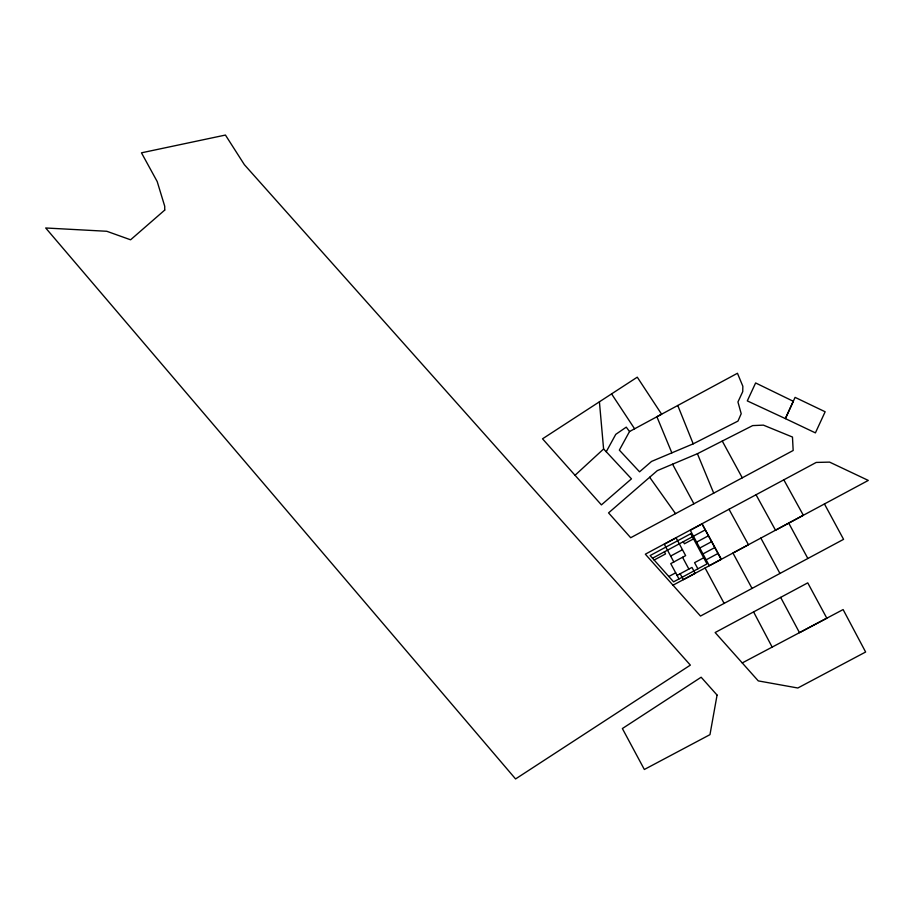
<?xml version="1.0" encoding="UTF-8"?>
<svg xmlns="http://www.w3.org/2000/svg" width="914" height="914" viewBox="0 0 914 914"><rect width="100%" height="100%" fill="white"/><g stroke="black" fill="none" stroke-linecap="round" stroke-linejoin="round"><path stroke-width="1.37" d="M629.506 431.545L661.61 414.213L637.275 377.174L542.528 438.811L601.412 504.894L631.471 478.845L606.245 451.745L615.762 434.356L626.261 427.146L629.506 431.545L619.349 450.111L639.56 471.818L651.556 461.421L693.2 443.838L737.975 421.091L741.208 413.722L737.941 401.966L742.739 391.626L742.842 386.256L737.461 373.266L656.892 416.75L671.847 452.853M575.032 475.28L603.594 448.991L599.413 401.806M693.897 503.785L630.683 537.729L608.553 512.891L657.292 470.641L697.405 453.71L752.679 425.593L763.396 425.136L792.472 437.041L793.169 450.488L693.897 503.785L672.567 464.186M752.039 588.41L732.959 553.039L868.3 480.421L829.604 462.118L816.213 462.438L645.341 554.181L700.49 616.059L843.565 539.34L824.439 503.945M652.516 558.214L692.435 536.781M693.463 536.21L705.265 529.88M654.15 560.042L665.541 553.918L664.409 551.827M693.555 538.883L684.426 543.784L683.306 541.682M670.659 556.055L682.461 549.725M696.628 542.116L708.43 535.775M699.793 548.012L711.606 541.682M702.969 553.918L714.771 547.577M668.808 576.494L675.686 572.804M703.7 557.769L694.571 562.67L697.873 568.816M677.08 575.42L691.967 567.423L695.143 573.329L683.341 579.659L680.165 573.764M706.134 559.825L717.936 553.484M780.659 597.379L799.487 632.671L843.108 609.569L865.627 652.013L797.831 688.002L758.277 680.896L715.136 632.534L807.748 582.858L826.827 618.195L742.248 662.924M672.99 585.211L748.452 544.733L729.006 509.258M603.594 448.991L606.245 451.745M649.66 477.257L675.537 513.645M611.58 393.9L634.602 428.792M783.824 479.827L803.337 515.256L775.506 530.2L756.027 494.748M701.986 523.768L721.386 559.242M722.266 441.062L742.282 477.816M788.725 523.105L807.85 558.477M760.848 538.072L779.95 573.444M705.094 567.982L724.116 603.377M682.552 557.277L688.882 569.079M673.835 561.961L664.318 544.253L676.131 537.912L685.637 555.621L670.75 563.618L678.988 578.95M753.593 611.923L772.159 647.112M697.405 453.71L713.72 493.149M677.765 405.496L693.2 443.838M717.067 695.074L709.972 734.65L644.347 769.485L622.377 728.538L701.152 677.228L717.067 695.074M793.306 401.292L785.389 418.612L815.402 432.882L825.148 411.768L795.077 397.373L785.389 418.612L747.298 400.903L755.627 382.955L793.306 401.292M164.726 210.083L130.588 239.799L106.789 231.276L45.7 227.986L515.576 778.945L690.356 665.118L244.381 164.691L225.438 135.055L141.464 152.821L157.197 181.555L164.726 206.256L164.726 210.083M702.089 523.973L690.287 530.314L709.298 565.72L721.112 559.379L702.089 523.973M690.79 533.707L650.14 555.541L673.584 581.852L707.002 563.915L690.79 533.707"/></g></svg>
